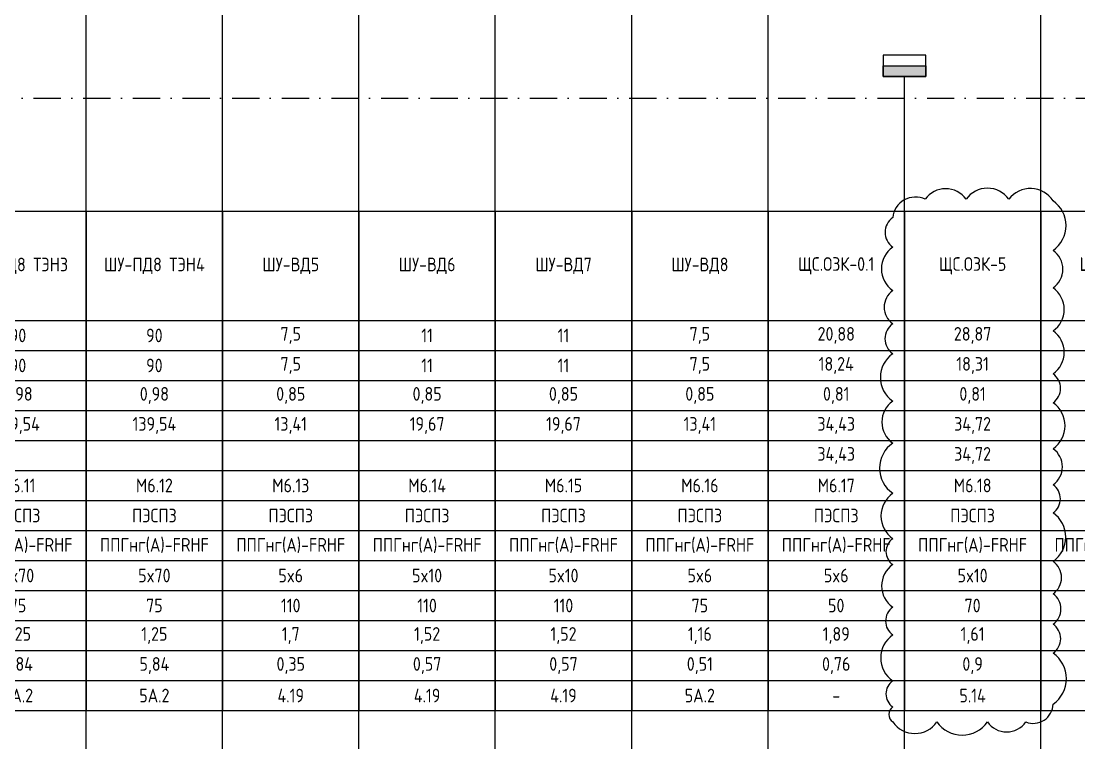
# Model space of a CAD drawing. Header units: millimetres. Extents: x -1221 to 2392, y 143 to 1021.
# Drawn here: x 132.6 to 326.5, y 588.9 to 721.2 of the extents above; entities that cross this region are included whole.
import ezdxf

# ---------------------------------------------------------------- set-up
doc = ezdxf.new("R2010")
doc.units = ezdxf.units.MM
doc.header["$MEASUREMENT"] = 0
doc.linetypes.add('Штрихпунктирная 5 х 2 мм', pattern=[9, 5, -2, 0, -2])
for name, color, linetype in [('ACM 0.05mm', 1, 'Continuous'), ('ACM Text', 7, 'Continuous'), ('EM_Щиты противопожарных систем', 1, 'Continuous')]:
    doc.layers.add(name, color=color, linetype=linetype)
doc.styles.add('Надписи', font='isocpeur.ttf', dxfattribs={"width": 0.85})

# ---------------------------------------------------------------- blocks, each defined once
blk = doc.blocks.new('*T52')
at = {"layer": 'ACM Text', "color": 2, "lineweight": -2, "transparency": 16777216}
for p, q in [((0, 0), (600, 0)), ((0, 0), (0, -91.5)), ((25, 0), (25, -91.5)), ((50, 0), (50, -91.5)), ((75, 0), (75, -91.5)), ((100, 0), (100, -91.5)), ((125, 0), (125, -91.5)), ((150, 0), (150, -91.5)), ((175, 0), (175, -91.5)), ((200, 0), (200, -91.5)), ((225, 0), (225, -91.5)), ((250, 0), (250, -91.5)), ((275, 0), (275, -91.5)), ((300, 0), (300, -91.5)), ((325, 0), (325, -91.5)), ((350, 0), (350, -91.5)), ((375, 0), (375, -91.5)), ((400, 0), (400, -91.5)), ((425, 0), (425, -91.5)), ((450, 0), (450, -91.5)), ((475, 0), (475, -91.5)), ((500, 0), (500, -91.5)), ((525, 0), (525, -91.5)), ((550, 0), (550, -91.5)), ((575, 0), (575, -91.5)), ((600, 0), (600, -91.5)), ((0, -20), (600, -20)), ((0, -25.5), (600, -25.5)), ((0, -31), (600, -31)), ((0, -36.5), (600, -36.5)), ((0, -42), (600, -42)), ((0, -47.5), (600, -47.5)), ((0, -53), (600, -53)), ((0, -58.5), (600, -58.5)), ((0, -64), (600, -64)), ((0, -69.5), (600, -69.5)), ((0, -75), (600, -75)), ((0, -80.5), (600, -80.5)), ((0, -86), (600, -86)), ((0, -91.5), (600, -91.5))]:
    blk.add_line(p, q, dxfattribs=at)
at = {"layer": 'ACM Text', "color": 0, "transparency": 16777216, "char_height": 2.5, "width": 24.88, "attachment_point": 5, "style": 'Надписи'}
for s, insert in [('{\\fISOCPEUR|b0|i0|c0;Осв. шахты лифта L2', (512.5, -10)), ('{\\fISOCPEUR|b0|i0|c0;ВПВ', (12.5, -10)), ('{\\fISOCPEUR|b0|i0|c0;ШУ-ВД1', (37.5, -10)), ('{\\fISOCPEUR|b0|i0|c0;ШУ-ВД2.1', (62.5, -10)), ('{\\fISOCPEUR|b0|i0|c0;ШУ-ВД2.2', (87.5, -10)), ('{\\fISOCPEUR|b0|i0|c0;ШУ-ВД2.3', (112.5, -10)), ('{\\fISOCPEUR|b0|i0|c0;ШУ-ВД3', (137.5, -10)), ('{\\fISOCPEUR|b0|i0|c0;ШУ-ВД4.1', (162.5, -10)), ('{\\fISOCPEUR|b0|i0|c0;ШУ-ВД4.2', (187.5, -10)), ('{\\fISOCPEUR|b0|i0|c0;ШУ-ВД4.3', (212.5, -10)), ('{\\fISOCPEUR|b0|i0|c0;ШУ-ВД4.4', (237.5, -10)), ('{\\fISOCPEUR|b0|i0|c0;ШУ-ПД8 ТЭН3', (262.5, -10)), ('{\\fISOCPEUR|b0|i0|c0;ШУ-ПД8 ТЭН4', (287.5, -10)), ('{\\fISOCPEUR|b0|i0|c0;ШУ-ВД5', (312.5, -10)), ('{\\fISOCPEUR|b0|i0|c0;ШУ-ВД6', (337.5, -10)), ('{\\fISOCPEUR|b0|i0|c0;ШУ-ВД7', (362.5, -10)), ('{\\fISOCPEUR|b0|i0|c0;ШУ-ВД8', (387.5, -10)), ('{\\fISOCPEUR|b0|i0|c0;ЩС.ОЗК-0.1', (412.5, -10)), ('{\\fISOCPEUR|b0|i0|c0;ЩС.ОЗК-5', (437.5, -10)), ('{\\fISOCPEUR|b0|i0|c0;ЩAО-5.1', (462.5, -10)), ('{\\fISOCPEUR|b0|i0|c0;ЩAО-5.2', (487.5, -10)), ('{\\fISOCPEUR|b0|i0|c0;Резерв', (537.5, -10)), ('{\\fISOCPEUR|b0|i0|c0;Резерв', (562.5, -10)), ('{\\fISOCPEUR|b0|i0|c0;Резерв', (587.5, -10)), ('{\\fISOCPEUR|b0|i0|c0;15,75', (12.5, -22.75)), ('{\\fISOCPEUR|b0|i0|c0;7,5', (37.5, -22.75)), ('{\\fISOCPEUR|b0|i0|c0;7,5', (312.5, -22.75)), ('{\\fISOCPEUR|b0|i0|c0;7,5', (387.5, -22.75)), ('{\\fISOCPEUR|b0|i0|c0;20,88', (412.5, -22.75)), ('{\\fISOCPEUR|b0|i0|c0;28,87', (437.5, -22.75)), ('{\\fISOCPEUR|b0|i0|c0;3,48', (462.5, -22.75)), ('{\\fISOCPEUR|b0|i0|c0;0,72', (512.5, -22.75)), ('{\\fISOCPEUR|b0|i0|c0;30', (62.5, -22.75)), ('{\\fISOCPEUR|b0|i0|c0;30', (87.5, -22.75)), ('{\\fISOCPEUR|b0|i0|c0;30', (112.5, -22.75)), ('{\\fISOCPEUR|b0|i0|c0;11', (137.5, -22.75)), ('{\\fISOCPEUR|b0|i0|c0;22', (162.5, -22.75)), ('{\\fISOCPEUR|b0|i0|c0;22', (187.5, -22.75)), ('{\\fISOCPEUR|b0|i0|c0;22', (212.5, -22.75)), ('{\\fISOCPEUR|b0|i0|c0;22', (237.5, -22.75)), ('{\\fISOCPEUR|b0|i0|c0;90', (262.5, -22.75)), ('{\\fISOCPEUR|b0|i0|c0;90', (287.5, -22.75)), ('{\\fISOCPEUR|b0|i0|c0;11', (337.5, -22.75)), ('{\\fISOCPEUR|b0|i0|c0;11', (362.5, -22.75)), ('{\\fISOCPEUR|b0|i0|c0;7', (487.5, -22.75)), ('{\\fISOCPEUR|b0|i0|c0; ', (537.5, -22.75)), ('{\\fISOCPEUR|b0|i0|c0; ', (562.5, -22.75)), ('{\\fISOCPEUR|b0|i0|c0; ', (587.5, -22.75)), ('{\\fISOCPEUR|b0|i0|c0;7,5', (37.5, -28.25)), ('{\\fISOCPEUR|b0|i0|c0;30', (62.5, -28.25)), ('{\\fISOCPEUR|b0|i0|c0;30', (87.5, -28.25)), ('{\\fISOCPEUR|b0|i0|c0;30', (112.5, -28.25)), ('{\\fISOCPEUR|b0|i0|c0;11', (137.5, -28.25)), ('{\\fISOCPEUR|b0|i0|c0;22', (162.5, -28.25)), ('{\\fISOCPEUR|b0|i0|c0;22', (187.5, -28.25)), ('{\\fISOCPEUR|b0|i0|c0;22', (212.5, -28.25)), ('{\\fISOCPEUR|b0|i0|c0;22', (237.5, -28.25)), ('{\\fISOCPEUR|b0|i0|c0;90', (262.5, -28.25)), ('{\\fISOCPEUR|b0|i0|c0;90', (287.5, -28.25)), ('{\\fISOCPEUR|b0|i0|c0;7,5', (312.5, -28.25)), ('{\\fISOCPEUR|b0|i0|c0;11', (337.5, -28.25)), ('{\\fISOCPEUR|b0|i0|c0;11', (362.5, -28.25)), ('{\\fISOCPEUR|b0|i0|c0;7,5', (387.5, -28.25)), ('{\\fISOCPEUR|b0|i0|c0;18,24', (412.5, -28.25)), ('{\\fISOCPEUR|b0|i0|c0;18,31', (437.5, -28.25)), ('{\\fISOCPEUR|b0|i0|c0;3,48', (462.5, -28.25)), ('{\\fISOCPEUR|b0|i0|c0;7', (487.5, -28.25)), ('{\\fISOCPEUR|b0|i0|c0;0,72', (512.5, -28.25)), ('{\\fISOCPEUR|b0|i0|c0; ', (12.5, -28.25)), ('{\\fISOCPEUR|b0|i0|c0; ', (537.5, -28.25)), ('{\\fISOCPEUR|b0|i0|c0; ', (562.5, -28.25)), ('{\\fISOCPEUR|b0|i0|c0; ', (587.5, -28.25)), ('{\\fISOCPEUR|b0|i0|c0;0,87', (12.5, -33.75)), ('{\\fISOCPEUR|b0|i0|c0;0,85', (37.5, -33.75)), ('{\\fISOCPEUR|b0|i0|c0;0,85', (62.5, -33.75)), ('{\\fISOCPEUR|b0|i0|c0;0,85', (87.5, -33.75)), ('{\\fISOCPEUR|b0|i0|c0;0,85', (112.5, -33.75)), ('{\\fISOCPEUR|b0|i0|c0;0,85', (137.5, -33.75)), ('{\\fISOCPEUR|b0|i0|c0;0,85', (162.5, -33.75)), ('{\\fISOCPEUR|b0|i0|c0;0,85', (187.5, -33.75)), ('{\\fISOCPEUR|b0|i0|c0;0,85', (212.5, -33.75)), ('{\\fISOCPEUR|b0|i0|c0;0,85', (237.5, -33.75)), ('{\\fISOCPEUR|b0|i0|c0;0,98', (262.5, -33.75)), ('{\\fISOCPEUR|b0|i0|c0;0,98', (287.5, -33.75)), ('{\\fISOCPEUR|b0|i0|c0;0,85', (312.5, -33.75)), ('{\\fISOCPEUR|b0|i0|c0;0,85', (337.5, -33.75)), ('{\\fISOCPEUR|b0|i0|c0;0,85', (362.5, -33.75)), ('{\\fISOCPEUR|b0|i0|c0;0,85', (387.5, -33.75)), ('{\\fISOCPEUR|b0|i0|c0;0,81', (412.5, -33.75)), ('{\\fISOCPEUR|b0|i0|c0;0,81', (437.5, -33.75)), ('{\\fISOCPEUR|b0|i0|c0;0,96', (462.5, -33.75)), ('{\\fISOCPEUR|b0|i0|c0;0,95', (487.5, -33.75)), ('{\\fISOCPEUR|b0|i0|c0;0,92', (512.5, -33.75)), ('{\\fISOCPEUR|b0|i0|c0; ', (537.5, -33.75)), ('{\\fISOCPEUR|b0|i0|c0; ', (562.5, -33.75)), ('{\\fISOCPEUR|b0|i0|c0; ', (587.5, -33.75)), ('{\\fISOCPEUR|b0|i0|c0;13,41', (37.5, -39.25)), ('{\\fISOCPEUR|b0|i0|c0;53,63', (62.5, -39.25)), ('{\\fISOCPEUR|b0|i0|c0;53,63', (87.5, -39.25)), ('{\\fISOCPEUR|b0|i0|c0;53,63', (112.5, -39.25)), ('{\\fISOCPEUR|b0|i0|c0;19,67', (137.5, -39.25)), ('{\\fISOCPEUR|b0|i0|c0;39,33', (162.5, -39.25)), ('{\\fISOCPEUR|b0|i0|c0;39,33', (187.5, -39.25)), ('{\\fISOCPEUR|b0|i0|c0;39,33', (212.5, -39.25)), ('{\\fISOCPEUR|b0|i0|c0;39,33', (237.5, -39.25)), ('{\\fISOCPEUR|b0|i0|c0;139,54', (262.5, -39.25)), ('{\\fISOCPEUR|b0|i0|c0;139,54', (287.5, -39.25)), ('{\\fISOCPEUR|b0|i0|c0;13,41', (312.5, -39.25)), ('{\\fISOCPEUR|b0|i0|c0;19,67', (337.5, -39.25)), ('{\\fISOCPEUR|b0|i0|c0;19,67', (362.5, -39.25)), ('{\\fISOCPEUR|b0|i0|c0;13,41', (387.5, -39.25)), ('{\\fISOCPEUR|b0|i0|c0;34,43', (412.5, -39.25)), ('{\\fISOCPEUR|b0|i0|c0;34,72', (437.5, -39.25)), ('{\\fISOCPEUR|b0|i0|c0;5,51', (462.5, -39.25)), ('{\\fISOCPEUR|b0|i0|c0;11,21', (487.5, -39.25)), ('{\\fISOCPEUR|b0|i0|c0;3,56', (512.5, -39.25)), ('{\\fISOCPEUR|b0|i0|c0; ', (12.5, -39.25)), ('{\\fISOCPEUR|b0|i0|c0; ', (537.5, -39.25)), ('{\\fISOCPEUR|b0|i0|c0; ', (562.5, -39.25)), ('{\\fISOCPEUR|b0|i0|c0; ', (587.5, -39.25)), ('{\\fISOCPEUR|b0|i0|c0;34,43', (412.5, -44.75)), ('{\\fISOCPEUR|b0|i0|c0;34,72', (437.5, -44.75)), ('{\\fISOCPEUR|b0|i0|c0;5,51', (462.5, -44.75)), ('{\\fISOCPEUR|b0|i0|c0;11,21', (487.5, -44.75)), ('{\\fISOCPEUR|b0|i0|c0;3,56', (512.5, -44.75)), ('{\\fISOCPEUR|b0|i0|c0; ', (12.5, -44.75)), ('{\\fISOCPEUR|b0|i0|c0; ', (37.5, -44.75)), ('{\\fISOCPEUR|b0|i0|c0; ', (62.5, -44.75)), ('{\\fISOCPEUR|b0|i0|c0; ', (87.5, -44.75)), ('{\\fISOCPEUR|b0|i0|c0; ', (112.5, -44.75)), ('{\\fISOCPEUR|b0|i0|c0; ', (137.5, -44.75)), ('{\\fISOCPEUR|b0|i0|c0; ', (162.5, -44.75)), ('{\\fISOCPEUR|b0|i0|c0; ', (187.5, -44.75)), ('{\\fISOCPEUR|b0|i0|c0; ', (212.5, -44.75)), ('{\\fISOCPEUR|b0|i0|c0; ', (237.5, -44.75)), ('{\\fISOCPEUR|b0|i0|c0; ', (262.5, -44.75)), ('{\\fISOCPEUR|b0|i0|c0; ', (287.5, -44.75)), ('{\\fISOCPEUR|b0|i0|c0; ', (312.5, -44.75)), ('{\\fISOCPEUR|b0|i0|c0; ', (337.5, -44.75)), ('{\\fISOCPEUR|b0|i0|c0; ', (362.5, -44.75)), ('{\\fISOCPEUR|b0|i0|c0; ', (387.5, -44.75)), ('{\\fISOCPEUR|b0|i0|c0; ', (537.5, -44.75)), ('{\\fISOCPEUR|b0|i0|c0; ', (562.5, -44.75)), ('{\\fISOCPEUR|b0|i0|c0; ', (587.5, -44.75)), ('{\\fISOCPEUR|b0|i0|c0;М6.1', (12.5, -50.25)), ('{\\fISOCPEUR|b0|i0|c0;М6.2', (37.5, -50.25)), ('{\\fISOCPEUR|b0|i0|c0;М6.3', (62.5, -50.25)), ('{\\fISOCPEUR|b0|i0|c0;М6.4', (87.5, -50.25)), ('{\\fISOCPEUR|b0|i0|c0;М6.5', (112.5, -50.25)), ('{\\fISOCPEUR|b0|i0|c0;М6.6', (137.5, -50.25)), ('{\\fISOCPEUR|b0|i0|c0;М6.7', (162.5, -50.25)), ('{\\fISOCPEUR|b0|i0|c0;М6.8', (187.5, -50.25)), ('{\\fISOCPEUR|b0|i0|c0;М6.9', (212.5, -50.25)), ('{\\fISOCPEUR|b0|i0|c0;М6.10', (237.5, -50.25)), ('{\\fISOCPEUR|b0|i0|c0;М6.11', (262.5, -50.25)), ('{\\fISOCPEUR|b0|i0|c0;М6.12', (287.5, -50.25)), ('{\\fISOCPEUR|b0|i0|c0;М6.13', (312.5, -50.25)), ('{\\fISOCPEUR|b0|i0|c0;М6.14', (337.5, -50.25)), ('{\\fISOCPEUR|b0|i0|c0;М6.15', (362.5, -50.25)), ('{\\fISOCPEUR|b0|i0|c0;М6.16', (387.5, -50.25)), ('{\\fISOCPEUR|b0|i0|c0;М6.17', (412.5, -50.25)), ('{\\fISOCPEUR|b0|i0|c0;М6.18', (437.5, -50.25)), ('{\\fISOCPEUR|b0|i0|c0;М6.19', (462.5, -50.25)), ('{\\fISOCPEUR|b0|i0|c0;М6.20', (487.5, -50.25)), ('{\\fISOCPEUR|b0|i0|c0;М6.21', (512.5, -50.25)), ('{\\fISOCPEUR|b0|i0|c0; ', (537.5, -50.25)), ('{\\fISOCPEUR|b0|i0|c0; ', (562.5, -50.25)), ('{\\fISOCPEUR|b0|i0|c0; ', (587.5, -50.25)), ('{\\fISOCPEUR|b0|i0|c0;ПЭСПЗ', (12.5, -55.75)), ('{\\fISOCPEUR|b0|i0|c0;ПЭСПЗ', (37.5, -55.75)), ('{\\fISOCPEUR|b0|i0|c0;ПЭСПЗ', (62.5, -55.75)), ('{\\fISOCPEUR|b0|i0|c0;ПЭСПЗ', (87.5, -55.75)), ('{\\fISOCPEUR|b0|i0|c0;ПЭСПЗ', (112.5, -55.75)), ('{\\fISOCPEUR|b0|i0|c0;ПЭСПЗ', (137.5, -55.75)), ('{\\fISOCPEUR|b0|i0|c0;ПЭСПЗ', (162.5, -55.75)), ('{\\fISOCPEUR|b0|i0|c0;ПЭСПЗ', (187.5, -55.75)), ('{\\fISOCPEUR|b0|i0|c0;ПЭСПЗ', (212.5, -55.75)), ('{\\fISOCPEUR|b0|i0|c0;ПЭСПЗ', (237.5, -55.75)), ('{\\fISOCPEUR|b0|i0|c0;ПЭСПЗ', (262.5, -55.75)), ('{\\fISOCPEUR|b0|i0|c0;ПЭСПЗ', (287.5, -55.75)), ('{\\fISOCPEUR|b0|i0|c0;ПЭСПЗ', (312.5, -55.75)), ('{\\fISOCPEUR|b0|i0|c0;ПЭСПЗ', (337.5, -55.75)), ('{\\fISOCPEUR|b0|i0|c0;ПЭСПЗ', (362.5, -55.75)), ('{\\fISOCPEUR|b0|i0|c0;ПЭСПЗ', (387.5, -55.75)), ('{\\fISOCPEUR|b0|i0|c0;ПЭСПЗ', (412.5, -55.75)), ('{\\fISOCPEUR|b0|i0|c0;ПЭСПЗ', (437.5, -55.75)), ('{\\fISOCPEUR|b0|i0|c0;ПЭСПЗ', (462.5, -55.75)), ('{\\fISOCPEUR|b0|i0|c0;ПЭСПЗ', (487.5, -55.75)), ('{\\fISOCPEUR|b0|i0|c0;ПЭСПЗ', (512.5, -55.75)), ('{\\fISOCPEUR|b0|i0|c0;ПЭСПЗ', (537.5, -55.75)), ('{\\fISOCPEUR|b0|i0|c0;ПЭСПЗ', (562.5, -55.75)), ('{\\fISOCPEUR|b0|i0|c0;ПЭСПЗ', (587.5, -55.75)), ('{\\fISOCPEUR|b0|i0|c0;ППГнг(А)-FRHF', (12.5, -61.25)), ('{\\fISOCPEUR|b0|i0|c0;ППГнг(А)-FRHF', (37.5, -61.25)), ('{\\fISOCPEUR|b0|i0|c0;ППГнг(А)-FRHF', (62.5, -61.25)), ('{\\fISOCPEUR|b0|i0|c0;ППГнг(А)-FRHF', (87.5, -61.25)), ('{\\fISOCPEUR|b0|i0|c0;ППГнг(А)-FRHF', (112.5, -61.25)), ('{\\fISOCPEUR|b0|i0|c0;ППГнг(А)-FRHF', (137.5, -61.25)), ('{\\fISOCPEUR|b0|i0|c0;ППГнг(А)-FRHF', (162.5, -61.25)), ('{\\fISOCPEUR|b0|i0|c0;ППГнг(А)-FRHF', (187.5, -61.25)), ('{\\fISOCPEUR|b0|i0|c0;ППГнг(А)-FRHF', (212.5, -61.25)), ('{\\fISOCPEUR|b0|i0|c0;ППГнг(А)-FRHF', (237.5, -61.25)), ('{\\fISOCPEUR|b0|i0|c0;ППГнг(А)-FRHF', (262.5, -61.25)), ('{\\fISOCPEUR|b0|i0|c0;ППГнг(А)-FRHF', (287.5, -61.25)), ('{\\fISOCPEUR|b0|i0|c0;ППГнг(А)-FRHF', (312.5, -61.25)), ('{\\fISOCPEUR|b0|i0|c0;ППГнг(А)-FRHF', (337.5, -61.25)), ('{\\fISOCPEUR|b0|i0|c0;ППГнг(А)-FRHF', (362.5, -61.25)), ('{\\fISOCPEUR|b0|i0|c0;ППГнг(А)-FRHF', (387.5, -61.25)), ('{\\fISOCPEUR|b0|i0|c0;ППГнг(А)-FRHF', (412.5, -61.25)), ('{\\fISOCPEUR|b0|i0|c0;ППГнг(А)-FRHF', (437.5, -61.25)), ('{\\fISOCPEUR|b0|i0|c0;ППГнг(А)-FRHF', (462.5, -61.25)), ('{\\fISOCPEUR|b0|i0|c0;ППГнг(А)-FRHF', (487.5, -61.25)), ('{\\fISOCPEUR|b0|i0|c0;ППГнг(А)-FRHF', (512.5, -61.25)), ('{\\fISOCPEUR|b0|i0|c0; ', (537.5, -61.25)), ('{\\fISOCPEUR|b0|i0|c0; ', (562.5, -61.25)), ('{\\fISOCPEUR|b0|i0|c0; ', (587.5, -61.25)), ('{\\fISOCPEUR|b0|i0|c0;5x6', (12.5, -66.75)), ('{\\fISOCPEUR|b0|i0|c0;5x6', (37.5, -66.75)), ('{\\fISOCPEUR|b0|i0|c0;5x35', (62.5, -66.75)), ('{\\fISOCPEUR|b0|i0|c0;5x35', (87.5, -66.75)), ('{\\fISOCPEUR|b0|i0|c0;5x35', (112.5, -66.75)), ('{\\fISOCPEUR|b0|i0|c0;5x10', (137.5, -66.75)), ('{\\fISOCPEUR|b0|i0|c0;5x25', (162.5, -66.75)), ('{\\fISOCPEUR|b0|i0|c0;5x25', (187.5, -66.75)), ('{\\fISOCPEUR|b0|i0|c0;5x25', (212.5, -66.75)), ('{\\fISOCPEUR|b0|i0|c0;5x25', (237.5, -66.75)), ('{\\fISOCPEUR|b0|i0|c0;5x70', (262.5, -66.75)), ('{\\fISOCPEUR|b0|i0|c0;5x70', (287.5, -66.75)), ('{\\fISOCPEUR|b0|i0|c0;5x6', (312.5, -66.75)), ('{\\fISOCPEUR|b0|i0|c0;5x10', (337.5, -66.75)), ('{\\fISOCPEUR|b0|i0|c0;5x10', (362.5, -66.75)), ('{\\fISOCPEUR|b0|i0|c0;5x6', (387.5, -66.75)), ('{\\fISOCPEUR|b0|i0|c0;5x6', (412.5, -66.75)), ('{\\fISOCPEUR|b0|i0|c0;5x10', (437.5, -66.75)), ('{\\fISOCPEUR|b0|i0|c0;5x4', (462.5, -66.75)), ('{\\fISOCPEUR|b0|i0|c0;5x4', (487.5, -66.75)), ('{\\fISOCPEUR|b0|i0|c0;3x4', (512.5, -66.75)), ('{\\fISOCPEUR|b0|i0|c0; ', (537.5, -66.75)), ('{\\fISOCPEUR|b0|i0|c0; ', (562.5, -66.75)), ('{\\fISOCPEUR|b0|i0|c0; ', (587.5, -66.75)), ('{\\fISOCPEUR|b0|i0|c0;60', (12.5, -72.25)), ('{\\fISOCPEUR|b0|i0|c0;110', (37.5, -72.25)), ('{\\fISOCPEUR|b0|i0|c0;110', (62.5, -72.25)), ('{\\fISOCPEUR|b0|i0|c0;110', (87.5, -72.25)), ('{\\fISOCPEUR|b0|i0|c0;110', (112.5, -72.25)), ('{\\fISOCPEUR|b0|i0|c0;110', (137.5, -72.25)), ('{\\fISOCPEUR|b0|i0|c0;75', (162.5, -72.25)), ('{\\fISOCPEUR|b0|i0|c0;75', (187.5, -72.25)), ('{\\fISOCPEUR|b0|i0|c0;75', (212.5, -72.25)), ('{\\fISOCPEUR|b0|i0|c0;75', (237.5, -72.25)), ('{\\fISOCPEUR|b0|i0|c0;75', (262.5, -72.25)), ('{\\fISOCPEUR|b0|i0|c0;75', (287.5, -72.25)), ('{\\fISOCPEUR|b0|i0|c0;110', (312.5, -72.25)), ('{\\fISOCPEUR|b0|i0|c0;110', (337.5, -72.25)), ('{\\fISOCPEUR|b0|i0|c0;110', (362.5, -72.25)), ('{\\fISOCPEUR|b0|i0|c0;75', (387.5, -72.25)), ('{\\fISOCPEUR|b0|i0|c0;50', (412.5, -72.25)), ('{\\fISOCPEUR|b0|i0|c0;70', (437.5, -72.25)), ('{\\fISOCPEUR|b0|i0|c0;70', (462.5, -72.25)), ('{\\fISOCPEUR|b0|i0|c0;70', (487.5, -72.25)), ('{\\fISOCPEUR|b0|i0|c0;140', (512.5, -72.25)), ('{\\fISOCPEUR|b0|i0|c0; ', (537.5, -72.25)), ('{\\fISOCPEUR|b0|i0|c0; ', (562.5, -72.25)), ('{\\fISOCPEUR|b0|i0|c0; ', (587.5, -72.25)), ('{\\fISOCPEUR|b0|i0|c0;1,7', (37.5, -77.75)), ('{\\fISOCPEUR|b0|i0|c0;1,26', (62.5, -77.75)), ('{\\fISOCPEUR|b0|i0|c0;1,26', (87.5, -77.75)), ('{\\fISOCPEUR|b0|i0|c0;1,26', (112.5, -77.75)), ('{\\fISOCPEUR|b0|i0|c0;1,52', (137.5, -77.75)), ('{\\fISOCPEUR|b0|i0|c0;0,86', (162.5, -77.75)), ('{\\fISOCPEUR|b0|i0|c0;0,86', (187.5, -77.75)), ('{\\fISOCPEUR|b0|i0|c0;0,86', (212.5, -77.75)), ('{\\fISOCPEUR|b0|i0|c0;0,86', (237.5, -77.75)), ('{\\fISOCPEUR|b0|i0|c0;1,25', (262.5, -77.75)), ('{\\fISOCPEUR|b0|i0|c0;1,25', (287.5, -77.75)), ('{\\fISOCPEUR|b0|i0|c0;1,7', (312.5, -77.75)), ('{\\fISOCPEUR|b0|i0|c0;1,52', (337.5, -77.75)), ('{\\fISOCPEUR|b0|i0|c0;1,52', (362.5, -77.75)), ('{\\fISOCPEUR|b0|i0|c0;1,16', (387.5, -77.75)), ('{\\fISOCPEUR|b0|i0|c0;1,89', (412.5, -77.75)), ('{\\fISOCPEUR|b0|i0|c0;1,61', (437.5, -77.75)), ('{\\fISOCPEUR|b0|i0|c0;0,75', (462.5, -77.75)), ('{\\fISOCPEUR|b0|i0|c0;1,5', (487.5, -77.75)), ('{\\fISOCPEUR|b0|i0|c0;1,85', (512.5, -77.75)), ('{\\fISOCPEUR|b0|i0|c0; ', (12.5, -77.75)), ('{\\fISOCPEUR|b0|i0|c0; ', (537.5, -77.75)), ('{\\fISOCPEUR|b0|i0|c0; ', (562.5, -77.75)), ('{\\fISOCPEUR|b0|i0|c0; ', (587.5, -77.75)), ('{\\fISOCPEUR|b0|i0|c0;0,63', (12.5, -83.25)), ('{\\fISOCPEUR|b0|i0|c0;0,35', (37.5, -83.25)), ('{\\fISOCPEUR|b0|i0|c0;2', (62.5, -83.25)), ('{\\fISOCPEUR|b0|i0|c0;2', (87.5, -83.25)), ('{\\fISOCPEUR|b0|i0|c0;2', (112.5, -83.25)), ('{\\fISOCPEUR|b0|i0|c0;0,57', (137.5, -83.25)), ('{\\fISOCPEUR|b0|i0|c0;2,09', (162.5, -83.25)), ('{\\fISOCPEUR|b0|i0|c0;2,09', (187.5, -83.25)), ('{\\fISOCPEUR|b0|i0|c0;2,09', (212.5, -83.25)), ('{\\fISOCPEUR|b0|i0|c0;2,09', (237.5, -83.25)), ('{\\fISOCPEUR|b0|i0|c0;5,84', (262.5, -83.25)), ('{\\fISOCPEUR|b0|i0|c0;5,84', (287.5, -83.25)), ('{\\fISOCPEUR|b0|i0|c0;0,35', (312.5, -83.25)), ('{\\fISOCPEUR|b0|i0|c0;0,57', (337.5, -83.25)), ('{\\fISOCPEUR|b0|i0|c0;0,57', (362.5, -83.25)), ('{\\fISOCPEUR|b0|i0|c0;0,51', (387.5, -83.25)), ('{\\fISOCPEUR|b0|i0|c0;0,76', (412.5, -83.25)), ('{\\fISOCPEUR|b0|i0|c0;0,9', (437.5, -83.25)), ('{\\fISOCPEUR|b0|i0|c0;0,36', (462.5, -83.25)), ('{\\fISOCPEUR|b0|i0|c0;0,36', (487.5, -83.25)), ('{\\fISOCPEUR|b0|i0|c0;0,18', (512.5, -83.25)), ('{\\fISOCPEUR|b0|i0|c0; ', (537.5, -83.25)), ('{\\fISOCPEUR|b0|i0|c0; ', (562.5, -83.25)), ('{\\fISOCPEUR|b0|i0|c0; ', (587.5, -83.25)), ('{\\fISOCPEUR|b0|i0|c0;0.47', (12.5, -88.75)), ('{\\fISOCPEUR|b0|i0|c0;4.19', (37.5, -88.75)), ('{\\fISOCPEUR|b0|i0|c0;4.19', (62.5, -88.75)), ('{\\fISOCPEUR|b0|i0|c0;4.19', (87.5, -88.75)), ('{\\fISOCPEUR|b0|i0|c0;4.19', (112.5, -88.75)), ('{\\fISOCPEUR|b0|i0|c0;4.19', (137.5, -88.75)), ('{\\fISOCPEUR|b0|i0|c0;5А.2', (162.5, -88.75)), ('{\\fISOCPEUR|b0|i0|c0;5А.2', (187.5, -88.75)), ('{\\fISOCPEUR|b0|i0|c0;5А.2', (212.5, -88.75)), ('{\\fISOCPEUR|b0|i0|c0;5А.2', (237.5, -88.75)), ('{\\fISOCPEUR|b0|i0|c0;5А.2', (262.5, -88.75)), ('{\\fISOCPEUR|b0|i0|c0;5А.2', (287.5, -88.75)), ('{\\fISOCPEUR|b0|i0|c0;4.19', (312.5, -88.75)), ('{\\fISOCPEUR|b0|i0|c0;4.19', (337.5, -88.75)), ('{\\fISOCPEUR|b0|i0|c0;4.19', (362.5, -88.75)), ('{\\fISOCPEUR|b0|i0|c0;5А.2', (387.5, -88.75)), ('{\\fISOCPEUR|b0|i0|c0;-', (412.5, -88.75)), ('{\\fISOCPEUR|b0|i0|c0;5.14', (437.5, -88.75)), ('{\\fISOCPEUR|b0|i0|c0; 5.14', (462.5, -88.75)), ('{\\fISOCPEUR|b0|i0|c0; 5.14', (487.5, -88.75)), ('{\\fISOCPEUR|b0|i0|c0;-', (512.5, -88.75)), ('{\\fISOCPEUR|b0|i0|c0; ', (537.5, -88.75)), ('{\\fISOCPEUR|b0|i0|c0; ', (562.5, -88.75)), ('{\\fISOCPEUR|b0|i0|c0; ', (587.5, -88.75))]:
    blk.add_mtext(s, dxfattribs=dict(at, insert=insert))
blk = doc.blocks.new('*U19')
at = {"linetype": 'Continuous'}
h = blk.add_hatch(color=256, dxfattribs=at)
h.dxf.hatch_style = 1
h.paths.add_polyline_path([(-3.9, 1.95), (-3.9, 0), (3.9, 0), (3.9, 1.95)])
for points in [[(-3.9, 0), (3.9, 0), (3.9, 3.9), (-3.9, 3.9)], [(-3.9, 1.95), (3.9, 1.95), (3.9, 0), (-3.9, 0)]]:
    blk.add_lwpolyline(points, close=True, dxfattribs=at)

msp = doc.modelspace()

# ---------------------------------------------------------------- linework, layer by layer
for points in [[(144.56, 554.89), (144.56, 928.45)], [(169.56, 554.89), (169.56, 928.45)], [(269.56, 554.89), (269.56, 928.45)], [(319.56, 554.89), (319.56, 912.62)], [(194.56, 554.89), (194.56, 853.45)], [(219.56, 554.89), (219.56, 853.45)], [(244.56, 554.89), (244.56, 853.45)], [(294.56, 554.89), (294.56, 711.02)]]:
    msp.add_lwpolyline(points)
at = {"layer": 'ACM 0.05mm', "color": 7, "linetype": 'Штрихпунктирная 5 х 2 мм'}
msp.add_lwpolyline([(-975.29, 707.02), (483.66, 707.02)], dxfattribs=at)
at = {"layer": 'ACM Text'}
msp.add_lwpolyline([(292.42, 592.72, 0.520567), (300.52, 592.72, 0.520567), (309.77, 592.72, 0.520567), (316.83, 592.72, 0.520567), (321.82, 595.99, 0.520567), (321.82, 605.32, 0.520567), (321.82, 610.65, 0.520567), (321.82, 616.2, 0.520567), (321.82, 622.15, 0.520567), (321.82, 631.05, 0.520567), (321.82, 636.2, 0.520567), (321.82, 642.79, 0.520567), (321.82, 651.22, 0.520567), (321.82, 656.52, 0.520567), (321.82, 664.38, 0.520567), (321.82, 672.26, 0.520567), (321.82, 679.15, 0.520567), (321.82, 688.24, 0.520567), (313.71, 688.51, 0.520567), (305.86, 688.51, 0.520567), (298.38, 688.51, 0.520567), (292.42, 685.16, 0.520567), (292.42, 679.76, 0.520567), (292.42, 671.78, 0.520567), (292.42, 665.7, 0.520567), (292.42, 660.22, 0.520567), (292.42, 651.52, 0.520567), (292.42, 643.84, 0.520567), (292.42, 634.63, 0.520567), (292.42, 626.31, 0.520567), (292.42, 621.56, 0.520567), (292.42, 613.74, 0.520567), (292.42, 608.68, 0.520567), (292.42, 600.24, 0.520567), (292.42, 595.48, 0.520567)], format="xyb", close=True, dxfattribs=at)

# ---------------------------------------------------------------- block references
msp.add_blockref('*T52', (-130.44, 686.31))
at = {"layer": 'EM_Щиты противопожарных систем'}
msp.add_blockref('*U19', (294.56, 711.02), dxfattribs=at)

doc.saveas('drawing.dxf')
